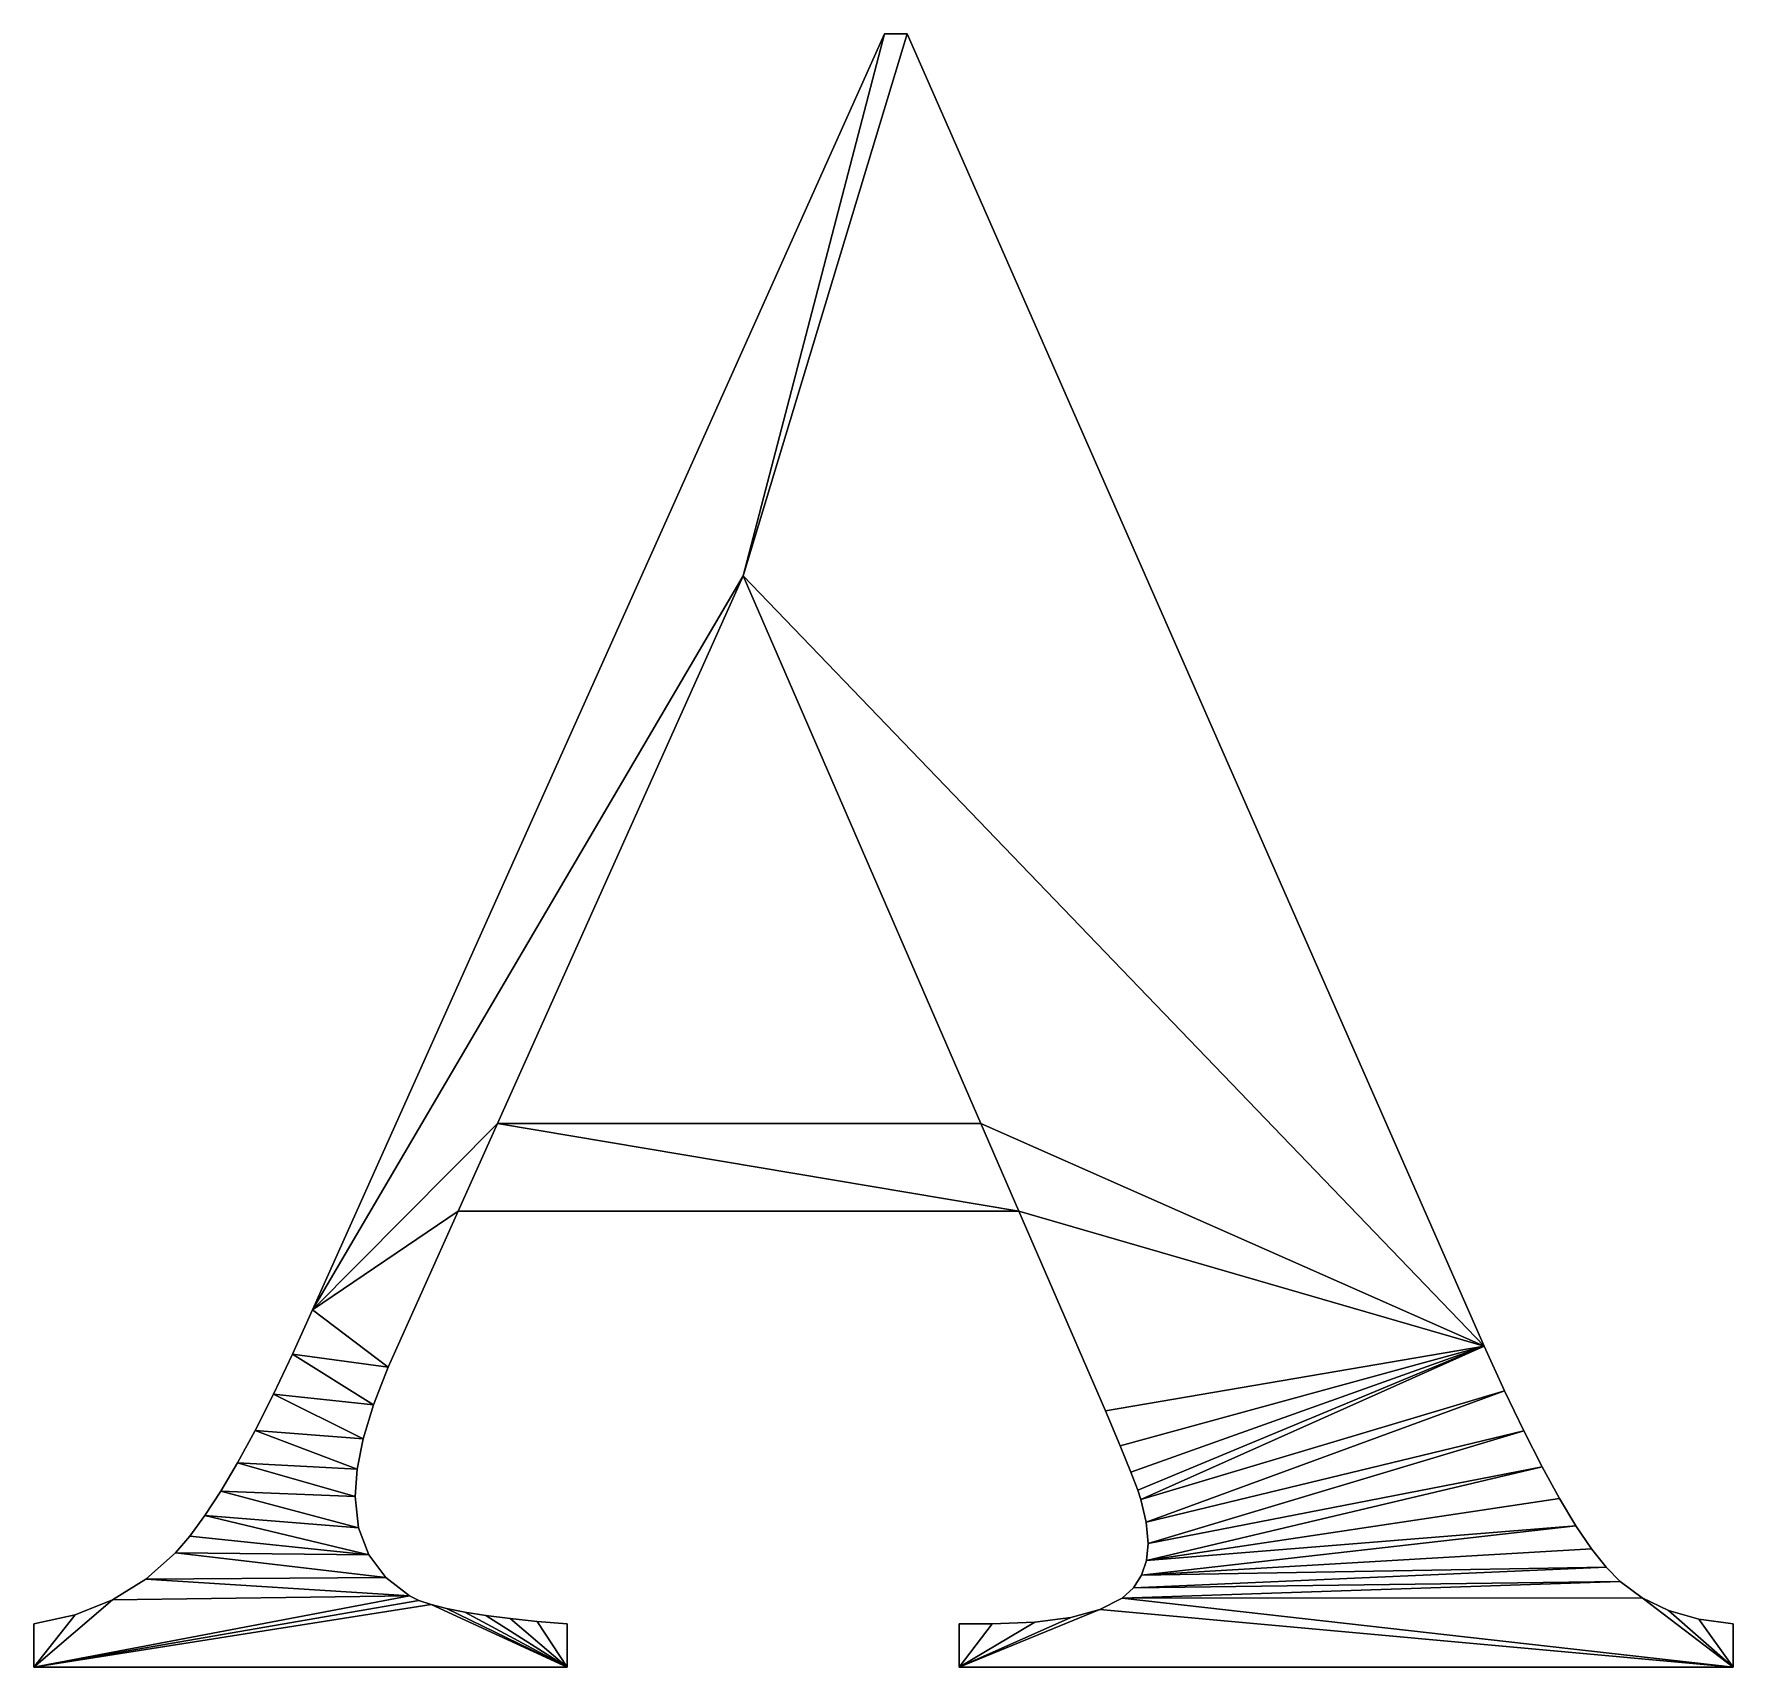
# Model space of a CAD drawing. Header units: metres. Extents: x 0.01 to 1.001, y 0 to 0.953.
import ezdxf

# ---------------------------------------------------------------- set-up
doc = ezdxf.new("R2010")
doc.units = ezdxf.units.M

msp = doc.modelspace()

# ---------------------------------------------------------------- meshes
at = {"layer": 'Armanisoft_0', "linetype": 'CONTINUOUS'}
mesh = msp.add_polyface(dxfattribs=at)
corners = [(0.58476, 0.266006), (0.257739, 0.266006), (0.216838, 0.17487), (0.20844, 0.153047), (0.202442, 0.133214), (0.198842, 0.115373), (0.197643, 0.099522), (0.199629, 0.081198), (0.205587, 0.065425), (0.215518, 0.052204), (0.229421, 0.041533), (0.234898, 0.038888), (0.242092, 0.036414), (0.251, 0.034111), (0.261624, 0.031978), (0.273964, 0.030015), (0.288018, 0.028224), (0.303789, 0.026603), (0.321274, 0.025152), (0.321274, 0), (0.010369, 0), (0.010369, 0.025152), (0.034379, 0.030504), (0.056152, 0.039214), (0.075687, 0.051284), (0.092985, 0.066713), (0.10131, 0.07641), (0.110105, 0.088394), (0.11937, 0.102665), (0.129105, 0.119221), (0.13931, 0.138065), (0.149986, 0.159195), (0.161132, 0.182611), (0.172748, 0.208313), (0.50648, 0.952744), (0.519515, 0.952744), (0.856179, 0.187198), (0.867943, 0.161193), (0.879173, 0.137712), (0.88987, 0.116757), (0.900035, 0.098326), (0.909666, 0.082421), (0.918764, 0.069041), (0.92733, 0.058185), (0.935362, 0.049855), (0.948284, 0.04029), (0.963573, 0.032985), (0.981227, 0.027939), (1.001246, 0.025152), (1.001246, 0), (0.54991, 0), (0.54991, 0.025152), (0.569144, 0.025152), (0.594054, 0.026087), (0.614997, 0.028892), (0.631973, 0.033566), (0.644981, 0.04011), (0.651619, 0.046296), (0.656361, 0.05367), (0.659206, 0.062232), (0.660155, 0.071982), (0.659084, 0.08458), (0.65587, 0.09767), (0.654048, 0.103226), (0.650004, 0.113717), (0.643739, 0.129144), (0.635252, 0.149507), (0.58476, 0.266006), (0.562594, 0.317073), (0.424015, 0.636667), (0.28062, 0.317073), (0.562594, 0.317073), (0.505808, 2.066529), (-1.08435, -0.318707), (2.095965, -0.318707), (0.58476, 0.266006, 0.229421), (0.257739, 0.266006, 0.229421), (0.216838, 0.17487, 0.229421), (0.20844, 0.153047, 0.229421), (0.202442, 0.133214, 0.229421), (0.198842, 0.115373, 0.229421), (0.197643, 0.099522, 0.229421), (0.199629, 0.081198, 0.229421), (0.205587, 0.065425, 0.229421), (0.215518, 0.052204, 0.229421), (0.229421, 0.041533, 0.229421), (0.234898, 0.038888, 0.229421), (0.242092, 0.036414, 0.229421), (0.251, 0.034111, 0.229421), (0.261624, 0.031978, 0.229421), (0.273964, 0.030015, 0.229421), (0.288018, 0.028224, 0.229421), (0.303789, 0.026603, 0.229421), (0.321274, 0.025152, 0.229421), (0.321274, 0, 0.229421), (0.010369, 0, 0.229421), (0.010369, 0.025152, 0.229421), (0.034379, 0.030504, 0.229421), (0.056152, 0.039214, 0.229421), (0.075687, 0.051284, 0.229421), (0.092985, 0.066713, 0.229421), (0.10131, 0.07641, 0.229421), (0.110105, 0.088394, 0.229421), (0.11937, 0.102665, 0.229421), (0.129105, 0.119221, 0.229421), (0.13931, 0.138065, 0.229421), (0.149986, 0.159195, 0.229421), (0.161132, 0.182611, 0.229421), (0.172748, 0.208313, 0.229421), (0.50648, 0.952744, 0.229421), (0.519515, 0.952744, 0.229421), (0.856179, 0.187198, 0.229421), (0.867943, 0.161193, 0.229421), (0.879173, 0.137712, 0.229421), (0.88987, 0.116757, 0.229421), (0.900035, 0.098326, 0.229421), (0.909666, 0.082421, 0.229421), (0.918764, 0.069041, 0.229421), (0.92733, 0.058185, 0.229421), (0.935362, 0.049855, 0.229421), (0.948284, 0.04029, 0.229421), (0.963573, 0.032985, 0.229421), (0.981227, 0.027939, 0.229421), (1.001246, 0.025152, 0.229421), (1.001246, 0, 0.229421), (0.54991, 0, 0.229421), (0.54991, 0.025152, 0.229421), (0.569144, 0.025152, 0.229421), (0.594054, 0.026087, 0.229421), (0.614997, 0.028892, 0.229421), (0.631973, 0.033566, 0.229421), (0.644981, 0.04011, 0.229421), (0.651619, 0.046296, 0.229421), (0.656361, 0.05367, 0.229421), (0.659206, 0.062232, 0.229421), (0.660155, 0.071982, 0.229421), (0.659084, 0.08458, 0.229421), (0.65587, 0.09767, 0.229421), (0.654048, 0.103226, 0.229421), (0.650004, 0.113717, 0.229421), (0.643739, 0.129144, 0.229421), (0.635252, 0.149507, 0.229421), (0.58476, 0.266006, 0.229421), (0.562594, 0.317073, 0.229421), (0.424015, 0.636667, 0.229421), (0.28062, 0.317073, 0.229421), (0.562594, 0.317073, 0.229421), (0.505808, 2.066529, 0.229421), (-1.08435, -0.318707, 0.229421), (2.095965, -0.318707, 0.229421), (0.58476, 0.266006), (0.58476, 0.266006, 0.229421), (0.257739, 0.266006), (0.257739, 0.266006, 0.229421), (0.216838, 0.17487), (0.216838, 0.17487, 0.229421), (0.20844, 0.153047), (0.20844, 0.153047, 0.229421), (0.202442, 0.133214), (0.202442, 0.133214, 0.229421), (0.198842, 0.115373), (0.198842, 0.115373, 0.229421), (0.197643, 0.099522), (0.197643, 0.099522, 0.229421), (0.199629, 0.081198), (0.199629, 0.081198, 0.229421), (0.205587, 0.065425), (0.205587, 0.065425, 0.229421), (0.215518, 0.052204), (0.215518, 0.052204, 0.229421), (0.229421, 0.041533), (0.229421, 0.041533, 0.229421), (0.234898, 0.038888), (0.234898, 0.038888, 0.229421), (0.242092, 0.036414), (0.242092, 0.036414, 0.229421), (0.251, 0.034111), (0.251, 0.034111, 0.229421), (0.261624, 0.031978), (0.261624, 0.031978, 0.229421), (0.273964, 0.030015), (0.273964, 0.030015, 0.229421), (0.288018, 0.028224), (0.288018, 0.028224, 0.229421), (0.303789, 0.026603), (0.303789, 0.026603, 0.229421), (0.321274, 0.025152), (0.321274, 0.025152, 0.229421), (0.321274, 0), (0.321274, 0, 0.229421), (0.010369, 0), (0.010369, 0, 0.229421), (0.010369, 0.025152), (0.010369, 0.025152, 0.229421), (0.034379, 0.030504), (0.034379, 0.030504, 0.229421), (0.056152, 0.039214), (0.056152, 0.039214, 0.229421), (0.075687, 0.051284), (0.075687, 0.051284, 0.229421), (0.092985, 0.066713), (0.092985, 0.066713, 0.229421), (0.10131, 0.07641), (0.10131, 0.07641, 0.229421), (0.110105, 0.088394), (0.110105, 0.088394, 0.229421), (0.11937, 0.102665), (0.11937, 0.102665, 0.229421), (0.129105, 0.119221), (0.129105, 0.119221, 0.229421), (0.13931, 0.138065), (0.13931, 0.138065, 0.229421), (0.149986, 0.159195), (0.149986, 0.159195, 0.229421), (0.161132, 0.182611), (0.161132, 0.182611, 0.229421), (0.172748, 0.208313), (0.172748, 0.208313, 0.229421), (0.50648, 0.952744), (0.50648, 0.952744, 0.229421), (0.519515, 0.952744), (0.519515, 0.952744, 0.229421), (0.856179, 0.187198), (0.856179, 0.187198, 0.229421), (0.867943, 0.161193), (0.867943, 0.161193, 0.229421), (0.879173, 0.137712), (0.879173, 0.137712, 0.229421), (0.88987, 0.116757), (0.88987, 0.116757, 0.229421), (0.900035, 0.098326), (0.900035, 0.098326, 0.229421), (0.909666, 0.082421), (0.909666, 0.082421, 0.229421), (0.918764, 0.069041), (0.918764, 0.069041, 0.229421), (0.92733, 0.058185), (0.92733, 0.058185, 0.229421), (0.935362, 0.049855), (0.935362, 0.049855, 0.229421), (0.948284, 0.04029), (0.948284, 0.04029, 0.229421), (0.963573, 0.032985), (0.963573, 0.032985, 0.229421), (0.981227, 0.027939), (0.981227, 0.027939, 0.229421), (1.001246, 0.025152), (1.001246, 0.025152, 0.229421), (1.001246, 0), (1.001246, 0, 0.229421), (0.54991, 0), (0.54991, 0, 0.229421), (0.54991, 0.025152), (0.54991, 0.025152, 0.229421), (0.569144, 0.025152), (0.569144, 0.025152, 0.229421), (0.594054, 0.026087), (0.594054, 0.026087, 0.229421), (0.614997, 0.028892), (0.614997, 0.028892, 0.229421), (0.631973, 0.033566), (0.631973, 0.033566, 0.229421), (0.644981, 0.04011), (0.644981, 0.04011, 0.229421), (0.651619, 0.046296), (0.651619, 0.046296, 0.229421), (0.656361, 0.05367), (0.656361, 0.05367, 0.229421), (0.659206, 0.062232), (0.659206, 0.062232, 0.229421), (0.660155, 0.071982), (0.660155, 0.071982, 0.229421), (0.659084, 0.08458), (0.659084, 0.08458, 0.229421), (0.65587, 0.09767), (0.65587, 0.09767, 0.229421), (0.654048, 0.103226), (0.654048, 0.103226, 0.229421), (0.650004, 0.113717), (0.650004, 0.113717, 0.229421), (0.643739, 0.129144), (0.643739, 0.129144, 0.229421), (0.635252, 0.149507), (0.635252, 0.149507, 0.229421), (0.562594, 0.317073), (0.562594, 0.317073, 0.229421), (0.424015, 0.636667), (0.424015, 0.636667, 0.229421), (0.28062, 0.317073), (0.28062, 0.317073, 0.229421)]
mesh.append_faces([[corners[k] for k in face] for face in [(19, 12, 13), (19, 13, 14), (19, 14, 15), (19, 15, 16), (19, 16, 17), (19, 17, 18), (20, 10, 11), (20, 11, 12), (20, 12, 19), (22, 20, 21), (23, 10, 20), (23, 20, 22), (24, 9, 10), (24, 10, 23), (25, 8, 9), (25, 9, 24), (26, 8, 25), (27, 7, 8), (27, 8, 26), (28, 6, 7), (28, 7, 27), (29, 5, 6), (29, 6, 28), (30, 4, 5), (30, 5, 29), (31, 3, 4), (31, 4, 30), (32, 2, 3), (32, 3, 31), (33, 1, 2), (33, 2, 32), (49, 45, 46), (49, 46, 47), (49, 47, 48), (52, 50, 51), (53, 50, 52), (54, 50, 53), (55, 49, 50), (55, 50, 54), (56, 44, 45), (56, 45, 49), (56, 49, 55), (57, 43, 44), (57, 44, 56), (58, 41, 42), (58, 42, 43), (58, 43, 57), (59, 39, 40), (59, 40, 41), (59, 41, 58), (60, 38, 39), (60, 39, 59), (61, 37, 38), (61, 38, 60), (62, 36, 37), (62, 37, 61), (63, 36, 62), (64, 36, 63), (65, 36, 64), (66, 0, 36), (66, 36, 65), (68, 36, 0), (69, 34, 35), (69, 35, 36), (69, 36, 68), (70, 0, 1), (70, 68, 0), (70, 1, 33), (70, 33, 69), (33, 34, 69), (94, 88, 87), (94, 89, 88), (94, 90, 89), (94, 91, 90), (94, 92, 91), (94, 93, 92), (95, 86, 85), (95, 87, 86), (95, 94, 87), (97, 96, 95), (98, 95, 85), (98, 97, 95), (99, 85, 84), (99, 98, 85), (100, 84, 83), (100, 99, 84), (101, 100, 83), (102, 83, 82), (102, 101, 83), (103, 82, 81), (103, 102, 82), (104, 81, 80), (104, 103, 81), (105, 80, 79), (105, 104, 80), (106, 79, 78), (106, 105, 79), (107, 78, 77), (107, 106, 78), (108, 77, 76), (108, 107, 77), (124, 121, 120), (124, 122, 121), (124, 123, 122), (127, 126, 125), (128, 127, 125), (129, 128, 125), (130, 125, 124), (130, 129, 125), (131, 120, 119), (131, 124, 120), (131, 130, 124), (132, 119, 118), (132, 131, 119), (133, 117, 116), (133, 118, 117), (133, 132, 118), (134, 115, 114), (134, 116, 115), (134, 133, 116), (135, 114, 113), (135, 134, 114), (136, 113, 112), (136, 135, 113), (137, 112, 111), (137, 136, 112), (138, 137, 111), (139, 138, 111), (140, 139, 111), (141, 111, 75), (141, 140, 111), (143, 75, 111), (144, 110, 109), (144, 111, 110), (144, 143, 111), (145, 76, 75), (145, 75, 143), (145, 108, 76), (145, 144, 108), (108, 144, 109), (152, 150, 151, 153), (154, 152, 153, 155), (156, 154, 155, 157), (158, 156, 157, 159), (160, 158, 159, 161), (162, 160, 161, 163), (164, 162, 163, 165), (166, 164, 165, 167), (168, 166, 167, 169), (170, 168, 169, 171), (172, 170, 171, 173), (174, 172, 173, 175), (176, 174, 175, 177), (178, 176, 177, 179), (180, 178, 179, 181), (182, 180, 181, 183), (184, 182, 183, 185), (186, 184, 185, 187), (188, 186, 187, 189), (190, 188, 189, 191), (192, 190, 191, 193), (194, 192, 193, 195), (196, 194, 195, 197), (198, 196, 197, 199), (200, 198, 199, 201), (202, 200, 201, 203), (204, 202, 203, 205), (206, 204, 205, 207), (208, 206, 207, 209), (210, 208, 209, 211), (212, 210, 211, 213), (214, 212, 213, 215), (216, 214, 215, 217), (218, 216, 217, 219), (220, 218, 219, 221), (222, 220, 221, 223), (224, 222, 223, 225), (226, 224, 225, 227), (228, 226, 227, 229), (230, 228, 229, 231), (232, 230, 231, 233), (234, 232, 233, 235), (236, 234, 235, 237), (238, 236, 237, 239), (240, 238, 239, 241), (242, 240, 241, 243), (244, 242, 243, 245), (246, 244, 245, 247), (248, 246, 247, 249), (250, 248, 249, 251), (252, 250, 251, 253), (254, 252, 253, 255), (256, 254, 255, 257), (258, 256, 257, 259), (260, 258, 259, 261), (262, 260, 261, 263), (264, 262, 263, 265), (266, 264, 265, 267), (268, 266, 267, 269), (270, 268, 269, 271), (272, 270, 271, 273), (274, 272, 273, 275), (276, 274, 275, 277), (278, 276, 277, 279), (280, 278, 279, 281), (282, 280, 281, 283), (150, 282, 283, 151), (286, 284, 285, 287), (288, 286, 287, 289), (284, 288, 289, 285)]])

doc.saveas('drawing.dxf')
